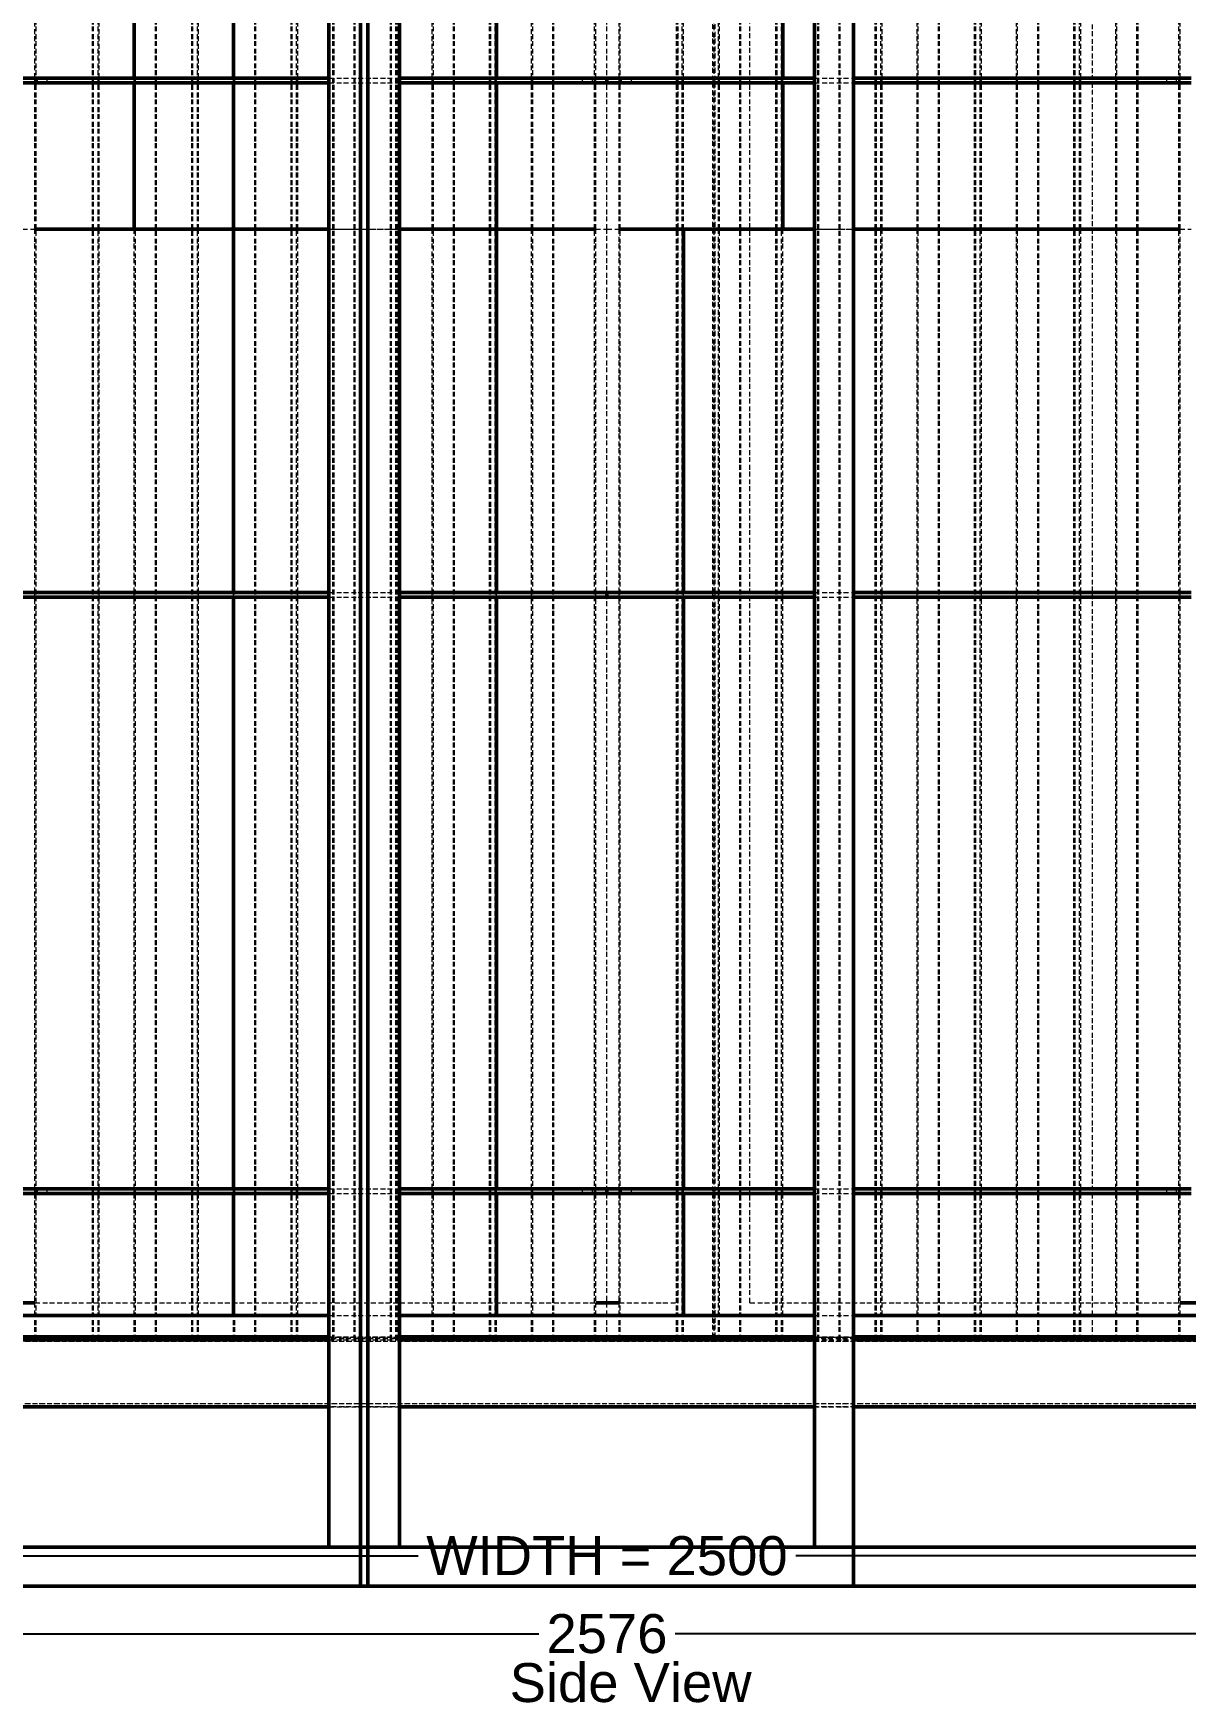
# Model space of a CAD drawing. Header units: millimetres. Extents: x 909 to 14018, y 345 to 10005.
# Drawn here: x 1851 to 3034, y 6588 to 8302 of the extents above; entities that cross this region are included whole.
import ezdxf

# ---------------------------------------------------------------- set-up
doc = ezdxf.new("R2010")
doc.units = ezdxf.units.MM
doc.linetypes.add('Hidden', pattern=[15, 5, -3, 5, -2])
for name, color, linetype, lineweight in [('Default', 7, 'Continuous', 50), ('Edges', 7, 'Hidden', 15), ('HiddenEdges', 2, 'Hidden', 15), ('HiddenSilhouettes', 2, 'Hidden', 15), ('HiddenWires', 7, 'Hidden', 15), ('Silhouettes', 7, 'Continuous', 50), ('Wires', 7, 'Hidden', 15)]:
    doc.layers.add(name, color=color, linetype=linetype, lineweight=lineweight)
doc.layers.add('Dimension', color=7, linetype='Continuous', lineweight=50, true_color=0x6495ed)
doc.styles.add('Default', font='arial.ttf')
doc.dimstyles.get("Standard").update_dxf_attribs({"dimtxt": 0.18, "dimasz": 0.18, "dimexe": 0.18, "dimexo": 0.0625, "dimgap": 0.09, "dimtad": 0, "dimtih": 1, "dimtoh": 1, "dimdec": 4, "dimzin": 0, "dimdsep": 46, "dimtxsty": 'Standard', "dimcen": 0.09, "dimadec": 0, "dimazin": 0, "dimtfac": 1, "dimtdec": 4, "dimtofl": 0, "dimtmove": 0, "dimatfit": 3, "dimfxl": 1, "dimtolj": 1, "dimtzin": 0, "dimarcsym": 0})

# ---------------------------------------------------------------- blocks, each defined once
blk = doc.blocks.new('Left')
at = {"layer": 'Edges'}
for points in [[(-587.5, -83.1, 0), (-587.5, 523.9, 0)], [(-521.5, -83.1, 0), (-521.5, 523.9, 0)], [(-419.5, -83.1, 0), (-419.5, 523.9, 0)], [(-317.5, -83.1, 0), (-317.5, 523.9, 0)], [(-179.5, -83.1, 0), (-179.5, 523.9, 0)], [(-77.5, -83.1, 0), (-77.5, 523.9, 0)], [(-11.5, -83.1, 0), (-11.5, 523.9, 0)], [(12.5, -83.1, 0), (12.5, 523.9, 0)], [(78.5, -83.1, 0), (78.5, 523.9, 0)], [(114.5, -83.1, 0), (114.5, 523.9, 0)], [(282.5, -83.1, 0), (282.5, 523.9, 0)], [(318.5, -83.1, 0), (318.5, 523.9, 0)], [(384.5, -83.1, 0), (384.5, 523.9, 0)], [(420.5, -83.1, 0), (420.5, 523.9, 0)], [(486.5, -83.1, 0), (486.5, 523.9, 0)], [(522.5, -83.1, 0), (522.5, 523.9, 0)], [(588.5, -83.1, 0), (588.5, 523.9, 0)], [(-587.5, -238.1, 0), (-587.5, -88.1, 0)], [(-521.5, -238.1, 0), (-521.5, -88.1, 0)], [(-419.5, -238.1, 0), (-419.5, -88.1, 0)], [(-317.5, -238.1, 0), (-317.5, -88.1, 0)], [(-179.5, -238.1, 0), (-179.5, -88.1, 0)], [(-77.5, -238.1, 0), (-77.5, -88.1, 0)], [(-11.5, -238.1, 0), (-11.5, -88.1, 0)], [(12.5, -238.1, 0), (12.5, -88.1, 0)], [(78.5, -238.1, 0), (78.5, -88.1, 0)], [(114.5, -238.1, 0), (114.5, -88.1, 0)], [(282.5, -238.1, 0), (282.5, -88.1, 0)], [(318.5, -238.1, 0), (318.5, -88.1, 0)], [(384.5, -238.1, 0), (384.5, -88.1, 0)], [(420.5, -238.1, 0), (420.5, -88.1, 0)], [(486.5, -238.1, 0), (486.5, -88.1, 0)], [(522.5, -238.1, 0), (522.5, -88.1, 0)], [(588.5, -238.1, 0), (588.5, -88.1, 0)], [(-587.5, -611.1, 0), (-587.5, -238.1, 0)], [(-521.5, -611.1, 0), (-521.5, -238.1, 0)], [(-485.5, -611.1, 0), (-485.5, -238.1, 0)], [(-419.5, -611.1, 0), (-419.5, -238.1, 0)], [(-317.5, -611.1, 0), (-317.5, -238.1, 0)], [(-179.5, -611.1, 0), (-179.5, -238.1, 0)], [(-77.5, -611.1, 0), (-77.5, -238.1, 0)], [(-11.5, -611.1, 0), (-11.5, -238.1, 0)], [(12.5, -611.1, 0), (12.5, -238.1, 0)], [(114.5, -611.1, 0), (114.5, -238.1, 0)], [(180.5, -611.1, 0), (180.5, -238.1, 0)], [(282.5, -611.1, 0), (282.5, -238.1, 0)], [(318.5, -611.1, 0), (318.5, -238.1, 0)], [(384.5, -611.1, 0), (384.5, -238.1, 0)], [(420.5, -611.1, 0), (420.5, -238.1, 0)], [(486.5, -611.1, 0), (486.5, -238.1, 0)], [(522.5, -611.1, 0), (522.5, -238.1, 0)], [(588.5, -611.1, 0), (588.5, -238.1, 0)], [(-587.5, -1223.1, 0), (-587.5, -616.1, 0)], [(-521.5, -1223.1, 0), (-521.5, -616.1, 0)], [(-485.5, -1223.1, 0), (-485.5, -616.1, 0)], [(-419.5, -1223.1, 0), (-419.5, -616.1, 0)], [(-317.5, -1223.1, 0), (-317.5, -616.1, 0)], [(-179.5, -1223.1, 0), (-179.5, -616.1, 0)], [(-77.5, -1223.1, 0), (-77.5, -616.1, 0)], [(-11.5, -1223.1, 0), (-11.5, -616.1, 0)], [(12.5, -1223.1, 0), (12.5, -616.1, 0)], [(114.5, -1223.1, 0), (114.5, -616.1, 0)], [(180.5, -1223.1, 0), (180.5, -616.1, 0)], [(282.5, -1223.1, 0), (282.5, -616.1, 0)], [(318.5, -1223.1, 0), (318.5, -616.1, 0)], [(384.5, -1223.1, 0), (384.5, -616.1, 0)], [(420.5, -1223.1, 0), (420.5, -616.1, 0)], [(486.5, -1223.1, 0), (486.5, -616.1, 0)], [(522.5, -1223.1, 0), (522.5, -616.1, 0)], [(588.5, -1223.1, 0), (588.5, -616.1, 0)], [(-587.5, -1353.1, 0), (-587.5, -1228.1, 0)], [(-521.5, -1353.1, 0), (-521.5, -1228.1, 0)], [(-485.5, -1353.1, 0), (-485.5, -1228.1, 0)], [(-419.5, -1353.1, 0), (-419.5, -1228.1, 0)], [(-317.5, -1353.1, 0), (-317.5, -1228.1, 0)], [(-179.5, -1353.1, 0), (-179.5, -1228.1, 0)], [(-77.5, -1353.1, 0), (-77.5, -1228.1, 0)], [(-11.5, -1353.1, 0), (-11.5, -1228.1, 0)], [(12.5, -1353.1, 0), (12.5, -1228.1, 0)], [(114.5, -1353.1, 0), (114.5, -1228.1, 0)], [(180.5, -1353.1, 0), (180.5, -1228.1, 0)], [(282.5, -1353.1, 0), (282.5, -1228.1, 0)], [(318.5, -1353.1, 0), (318.5, -1228.1, 0)], [(384.5, -1353.1, 0), (384.5, -1228.1, 0)], [(420.5, -1353.1, 0), (420.5, -1228.1, 0)], [(486.5, -1353.1, 0), (486.5, -1228.1, 0)], [(522.5, -1353.1, 0), (522.5, -1228.1, 0)], [(588.5, -1353.1, 0), (588.5, -1228.1, 0)]]:
    blk.add_polyline3d(points, dxfattribs=at)
at = {"layer": 'HiddenEdges'}
for points in [[(108.8, -1375.7, 0), (108.8, 1011.9, 0)], [(111.2, -1375.7, 0), (111.2, 1011.9, 0)], [(-527.3, -238.1, 0), (-527.3, 901.9, 0)], [(-522.7, -238.1, 0), (-522.7, 901.9, 0)], [(-463.7, -238.1, 0), (-463.7, 901.9, 0)], [(-462.5, -238.1, 0), (-462.5, 901.9, 0)], [(-426.5, -238.1, 0), (-426.5, 901.9, 0)], [(-425.3, -238.1, 0), (-425.3, 901.9, 0)], [(-420.7, -238.1, 0), (-420.7, 901.9, 0)], [(-361.7, -238.1, 0), (-361.7, 901.9, 0)], [(-324.5, -238.1, 0), (-324.5, 901.9, 0)], [(-259.7, -238.1, 0), (-259.7, 901.9, 0)], [(-222.5, -238.1, 0), (-222.5, 901.9, 0)], [(-157.7, -238.1, 0), (-157.7, 901.9, 0)], [(-156.5, -238.1, 0), (-156.5, 901.9, 0)], [(-119.3, -238.1, 0), (-119.3, 901.9, 0)], [(-55.7, -238.1, 0), (-55.7, 901.9, 0)], [(-54.5, -238.1, 0), (-54.5, 901.9, 0)], [(71.5, -238.1, 0), (71.5, 901.9, 0)], [(72.7, -238.1, 0), (72.7, 901.9, 0)], [(136.3, -238.1, 0), (136.3, 901.9, 0)], [(137.5, -238.1, 0), (137.5, 901.9, 0)], [(173.5, -238.1, 0), (173.5, 901.9, 0)], [(174.7, -238.1, 0), (174.7, 901.9, 0)], [(217.7, -238.1, 0), (217.7, 901.9, 0)], [(275.5, -238.1, 0), (275.5, 901.9, 0)], [(276.7, -238.1, 0), (276.7, 901.9, 0)], [(319.7, -238.1, 0), (319.7, 901.9, 0)], [(340.3, -238.1, 0), (340.3, 901.9, 0)], [(341.5, -238.1, 0), (341.5, 901.9, 0)], [(377.5, -238.1, 0), (377.5, 901.9, 0)], [(378.7, -238.1, 0), (378.7, 901.9, 0)], [(383.3, -238.1, 0), (383.3, 901.9, 0)], [(443.5, -238.1, 0), (443.5, 901.9, 0)], [(479.5, -238.1, 0), (479.5, 901.9, 0)], [(480.7, -238.1, 0), (480.7, 901.9, 0)], [(523.7, -238.1, 0), (523.7, 901.9, 0)], [(544.3, -238.1, 0), (544.3, 901.9, 0)], [(-281.5, -238.1, 0), (-281.5, 868.9, 0)], [(216.5, -238.1, 0), (216.5, 868.9, 0)], [(-587.5, -88.1, 0), (-587.5, -83.1, 0)], [(-521.5, -88.1, 0), (-521.5, -83.1, 0)], [(-419.5, -88.1, 0), (-419.5, -83.1, 0)], [(-317.5, -88.1, 0), (-317.5, -83.1, 0)], [(-179.5, -88.1, 0), (-179.5, -83.1, 0)], [(-77.5, -88.1, 0), (-77.5, -83.1, 0)], [(-11.5, -88.1, 0), (-11.5, -83.1, 0)], [(12.5, -88.1, 0), (12.5, -83.1, 0)], [(78.5, -88.1, 0), (78.5, -83.1, 0)], [(114.5, -88.1, 0), (114.5, -83.1, 0)], [(282.5, -88.1, 0), (282.5, -83.1, 0)], [(318.5, -88.1, 0), (318.5, -83.1, 0)], [(384.5, -88.1, 0), (384.5, -83.1, 0)], [(420.5, -88.1, 0), (420.5, -83.1, 0)], [(486.5, -88.1, 0), (486.5, -83.1, 0)], [(522.5, -88.1, 0), (522.5, -83.1, 0)], [(588.5, -88.1, 0), (588.5, -83.1, 0)], [(-527.3, -1378.1, 0), (-527.3, -238.1, 0)], [(-463.7, -1378.1, 0), (-463.7, -238.1, 0)], [(-462.5, -1378.1, 0), (-462.5, -238.1, 0)], [(-426.5, -1378.1, 0), (-426.5, -238.1, 0)], [(-425.3, -1378.1, 0), (-425.3, -238.1, 0)], [(-420.7, -1378.1, 0), (-420.7, -238.1, 0)], [(-361.7, -1378.1, 0), (-361.7, -238.1, 0)], [(-360.5, -1378.1, 0), (-360.5, -238.1, 0)], [(-324.5, -1378.1, 0), (-324.5, -238.1, 0)], [(-323.3, -1378.1, 0), (-323.3, -238.1, 0)], [(-281.5, -1378.1, 0), (-281.5, -238.1, 0)], [(-259.7, -1378.1, 0), (-259.7, -238.1, 0)], [(-222.5, -1378.1, 0), (-222.5, -238.1, 0)], [(-215.5, -1378.1, 0), (-215.5, -238.1, 0)], [(-157.7, -1378.1, 0), (-157.7, -238.1, 0)], [(-156.5, -1378.1, 0), (-156.5, -238.1, 0)], [(-120.5, -1378.1, 0), (-120.5, -238.1, 0)], [(-119.3, -1378.1, 0), (-119.3, -238.1, 0)], [(-55.7, -1378.1, 0), (-55.7, -238.1, 0)], [(-54.5, -1378.1, 0), (-54.5, -238.1, 0)], [(-12.7, -1378.1, 0), (-12.7, -238.1, 0)], [(13.7, -1378.1, 0), (13.7, -238.1, 0)], [(72.7, -1378.1, 0), (72.7, -238.1, 0)], [(136.3, -1378.1, 0), (136.3, -238.1, 0)], [(137.5, -1378.1, 0), (137.5, -238.1, 0)], [(173.5, -1378.1, 0), (173.5, -238.1, 0)], [(174.7, -1378.1, 0), (174.7, -238.1, 0)], [(238.3, -1378.1, 0), (238.3, -238.1, 0)], [(239.5, -1378.1, 0), (239.5, -238.1, 0)], [(275.5, -1378.1, 0), (275.5, -238.1, 0)], [(276.7, -1378.1, 0), (276.7, -238.1, 0)], [(340.3, -1378.1, 0), (340.3, -238.1, 0)], [(377.5, -1378.1, 0), (377.5, -238.1, 0)], [(442.3, -1378.1, 0), (442.3, -238.1, 0)], [(443.5, -1378.1, 0), (443.5, -238.1, 0)], [(479.5, -1378.1, 0), (479.5, -238.1, 0)], [(480.7, -1378.1, 0), (480.7, -238.1, 0)], [(544.3, -1378.1, 0), (544.3, -238.1, 0)], [(545.5, -1378.1, 0), (545.5, -238.1, 0)], [(587.3, -1378.1, 0), (587.3, -238.1, 0)], [(-587.5, -616.1, 0), (-587.5, -611.1, 0)], [(-521.5, -616.1, 0), (-521.5, -611.1, 0)], [(-485.5, -616.1, 0), (-485.5, -611.1, 0)], [(-419.5, -616.1, 0), (-419.5, -611.1, 0)], [(-317.5, -616.1, 0), (-317.5, -611.1, 0)], [(-179.5, -616.1, 0), (-179.5, -611.1, 0)], [(-77.5, -616.1, 0), (-77.5, -611.1, 0)], [(-11.5, -616.1, 0), (-11.5, -611.1, 0)], [(12.5, -616.1, 0), (12.5, -611.1, 0)], [(114.5, -616.1, 0), (114.5, -611.1, 0)], [(180.5, -616.1, 0), (180.5, -611.1, 0)], [(282.5, -616.1, 0), (282.5, -611.1, 0)], [(318.5, -616.1, 0), (318.5, -611.1, 0)], [(384.5, -616.1, 0), (384.5, -611.1, 0)], [(420.5, -616.1, 0), (420.5, -611.1, 0)], [(486.5, -616.1, 0), (486.5, -611.1, 0)], [(522.5, -616.1, 0), (522.5, -611.1, 0)], [(588.5, -616.1, 0), (588.5, -611.1, 0)], [(-587.5, -1228.1, 0), (-587.5, -1223.1, 0)], [(-521.5, -1228.1, 0), (-521.5, -1223.1, 0)], [(-485.5, -1228.1, 0), (-485.5, -1223.1, 0)], [(-419.5, -1228.1, 0), (-419.5, -1223.1, 0)], [(-317.5, -1228.1, 0), (-317.5, -1223.1, 0)], [(-179.5, -1228.1, 0), (-179.5, -1223.1, 0)], [(-77.5, -1228.1, 0), (-77.5, -1223.1, 0)], [(-11.5, -1228.1, 0), (-11.5, -1223.1, 0)], [(12.5, -1228.1, 0), (12.5, -1223.1, 0)], [(114.5, -1228.1, 0), (114.5, -1223.1, 0)], [(180.5, -1228.1, 0), (180.5, -1223.1, 0)], [(282.5, -1228.1, 0), (282.5, -1223.1, 0)], [(318.5, -1228.1, 0), (318.5, -1223.1, 0)], [(384.5, -1228.1, 0), (384.5, -1223.1, 0)], [(420.5, -1228.1, 0), (420.5, -1223.1, 0)], [(486.5, -1228.1, 0), (486.5, -1223.1, 0)], [(522.5, -1228.1, 0), (522.5, -1223.1, 0)], [(588.5, -1228.1, 0), (588.5, -1223.1, 0)], [(-587.5, -1378.1, 0), (-587.5, -1353.1, 0)], [(-521.5, -1378.1, 0), (-521.5, -1353.1, 0)], [(-485.5, -1378.1, 0), (-485.5, -1353.1, 0)], [(-419.5, -1378.1, 0), (-419.5, -1353.1, 0)], [(-317.5, -1378.1, 0), (-317.5, -1353.1, 0)], [(-179.5, -1378.1, 0), (-179.5, -1353.1, 0)], [(-77.5, -1378.1, 0), (-77.5, -1353.1, 0)], [(-11.5, -1378.1, 0), (-11.5, -1353.1, 0)], [(12.5, -1378.1, 0), (12.5, -1353.1, 0)], [(114.5, -1378.1, 0), (114.5, -1353.1, 0)], [(180.5, -1378.1, 0), (180.5, -1353.1, 0)], [(282.5, -1378.1, 0), (282.5, -1353.1, 0)], [(318.5, -1378.1, 0), (318.5, -1353.1, 0)], [(384.5, -1378.1, 0), (384.5, -1353.1, 0)], [(420.5, -1378.1, 0), (420.5, -1353.1, 0)], [(486.5, -1378.1, 0), (486.5, -1353.1, 0)], [(522.5, -1378.1, 0), (522.5, -1353.1, 0)], [(588.5, -1378.1, 0), (588.5, -1353.1, 0)], [(1290, -1376.9, 0), (-1290, -1376.9, 0)], [(1290, -1379.9, 0), (-1290, -1379.9, 0)], [(1253, -1379.9, 0), (-1253, -1379.9, 0)], [(108.8, -1375.7, 0), (-1028.8, -1375.7, 0)], [(1248.8, -1375.7, 0), (111.2, -1375.7, 0)], [(1290, -1443.9, 0), (-1290, -1443.9, 0)], [(1290, -1446.9, 0), (-1290, -1446.9, 0)], [(1253, -1443.9, 0), (-1253, -1443.9, 0)]]:
    blk.add_polyline3d(points, dxfattribs=at)
at = {"layer": 'HiddenSilhouettes'}
blk.add_lwpolyline([(110, -1376.9), (110, 901.9)], dxfattribs=at)
for points in [[(-586.3, -238.1, 0), (-586.3, 901.9, 0)], [(-528.5, -238.1, 0), (-528.5, 901.9, 0)], [(-484.3, -238.1, 0), (-484.3, 901.9, 0)], [(-382.3, -238.1, 0), (-382.3, 901.9, 0)], [(-360.5, -238.1, 0), (-360.5, 901.9, 0)], [(-323.3, -238.1, 0), (-323.3, 901.9, 0)], [(-318.7, -238.1, 0), (-318.7, 901.9, 0)], [(-280.3, -238.1, 0), (-280.3, 901.9, 0)], [(-258.5, -238.1, 0), (-258.5, 901.9, 0)], [(-221.3, -238.1, 0), (-221.3, 901.9, 0)], [(-216.7, -238.1, 0), (-216.7, 901.9, 0)], [(-178.3, -238.1, 0), (-178.3, 901.9, 0)], [(-120.5, -238.1, 0), (-120.5, 901.9, 0)], [(-114.7, -238.1, 0), (-114.7, 901.9, 0)], [(-76.3, -238.1, 0), (-76.3, 901.9, 0)], [(-12.7, -238.1, 0), (-12.7, 901.9, 0)], [(13.7, -238.1, 0), (13.7, 901.9, 0)], [(73.2, -1340.1, 0), (73.2, 901.9, 0)], [(77.3, -238.1, 0), (77.3, 901.9, 0)], [(115.7, -238.1, 0), (115.7, 901.9, 0)], [(146.8, -1340.1, 0), (146.8, 901.9, 0)], [(179.3, -238.1, 0), (179.3, 901.9, 0)], [(238.3, -238.1, 0), (238.3, 901.9, 0)], [(239.5, -238.1, 0), (239.5, 901.9, 0)], [(281.3, -238.1, 0), (281.3, 901.9, 0)], [(421.7, -238.1, 0), (421.7, 901.9, 0)], [(442.3, -238.1, 0), (442.3, 901.9, 0)], [(485.3, -238.1, 0), (485.3, 901.9, 0)], [(545.5, -238.1, 0), (545.5, 901.9, 0)], [(587.3, -238.1, 0), (587.3, 901.9, 0)], [(-215.5, -238.1, 0), (-215.5, 868.9, 0)], [(-585, -88.1, 0), (-585, -83.1, 0)], [(-575, -88.1, 0), (-575, -83.1, 0)], [(-485.5, -88.1, 0), (-485.5, -83.1, 0)], [(-383.5, -88.1, 0), (-383.5, -83.1, 0)], [(-285.5, -83.1, 0), (-213, -83.1, 0)], [(-113.5, -88.1, 0), (-113.5, -83.1, 0)], [(-25, -88.1, 0), (-25, -83.1, 0)], [(-15, -88.1, 0), (-15, -83.1, 0)], [(15, -88.1, 0), (15, -83.1, 0)], [(25, -88.1, 0), (25, -83.1, 0)], [(180.5, -88.1, 0), (180.5, -83.1, 0)], [(213, -83.1, 0), (253, -83.1, 0)], [(575, -88.1, 0), (575, -83.1, 0)], [(585, -88.1, 0), (585, -83.1, 0)], [(-285.5, -88.1, 0), (-213, -88.1, 0)], [(213, -88.1, 0), (253, -88.1, 0)], [(-586.3, -1378.1, 0), (-586.3, -238.1, 0)], [(-528.5, -1378.1, 0), (-528.5, -238.1, 0)], [(-528.5, -238.1, 0), (-483.7, -238.1, 0)], [(-527.3, -238.1, 0), (-521.5, -238.1, 0)], [(-522.7, -1378.1, 0), (-522.7, -238.1, 0)], [(-485.5, -238.1, 0), (-483.7, -238.1, 0)], [(-484.3, -1378.1, 0), (-484.3, -238.1, 0)], [(-426.5, -238.1, 0), (-360.5, -238.1, 0)], [(-425.3, -238.1, 0), (-419.5, -238.1, 0)], [(-383.5, -238.1, 0), (-361.7, -238.1, 0)], [(-382.3, -1378.1, 0), (-382.3, -238.1, 0)], [(-322.5, -238.1, 0), (-317.5, -238.1, 0)], [(-322.5, -238.1, 0), (-258.5, -238.1, 0)], [(-318.7, -1378.1, 0), (-318.7, -238.1, 0)], [(-285.5, -238.1, 0), (-259.7, -238.1, 0)], [(-281.5, -238.1, 0), (-215.5, -238.1, 0)], [(-280.3, -1378.1, 0), (-280.3, -238.1, 0)], [(-258.5, -1378.1, 0), (-258.5, -238.1, 0)], [(-222.5, -238.1, 0), (-161.2, -238.1, 0)], [(-221.3, -1378.1, 0), (-221.3, -238.1, 0)], [(-221.3, -238.1, 0), (-213, -238.1, 0)], [(-216.7, -1378.1, 0), (-216.7, -238.1, 0)], [(-179.5, -238.1, 0), (-161.2, -238.1, 0)], [(-178.3, -1378.1, 0), (-178.3, -238.1, 0)], [(-120.5, -238.1, 0), (-54.5, -238.1, 0)], [(-119.3, -238.1, 0), (-113.5, -238.1, 0)], [(-114.7, -1378.1, 0), (-114.7, -238.1, 0)], [(-77.5, -238.1, 0), (-55.7, -238.1, 0)], [(-76.3, -1378.1, 0), (-76.3, -238.1, 0)], [(71.5, -1378.1, 0), (71.5, -238.1, 0)], [(71.5, -238.1, 0), (137.5, -238.1, 0)], [(72.7, -238.1, 0), (78.5, -238.1, 0)], [(77.3, -1378.1, 0), (77.3, -238.1, 0)], [(114.5, -238.1, 0), (136.3, -238.1, 0)], [(115.7, -1378.1, 0), (115.7, -238.1, 0)], [(173.5, -238.1, 0), (239.5, -238.1, 0)], [(174.7, -238.1, 0), (180.5, -238.1, 0)], [(179.3, -1378.1, 0), (179.3, -238.1, 0)], [(213, -238.1, 0), (238.3, -238.1, 0)], [(216.5, -1378.1, 0), (216.5, -238.1, 0)], [(216.5, -238.1, 0), (253, -238.1, 0)], [(217.7, -1378.1, 0), (217.7, -238.1, 0)], [(275.5, -238.1, 0), (322.5, -238.1, 0)], [(276.7, -238.1, 0), (282.5, -238.1, 0)], [(281.3, -1378.1, 0), (281.3, -238.1, 0)], [(318.5, -238.1, 0), (322.5, -238.1, 0)], [(319.7, -1378.1, 0), (319.7, -238.1, 0)], [(341.5, -1378.1, 0), (341.5, -238.1, 0)], [(377.5, -238.1, 0), (443.5, -238.1, 0)], [(378.7, -1378.1, 0), (378.7, -238.1, 0)], [(378.7, -238.1, 0), (384.5, -238.1, 0)], [(383.3, -1378.1, 0), (383.3, -238.1, 0)], [(420.5, -238.1, 0), (442.3, -238.1, 0)], [(421.7, -1378.1, 0), (421.7, -238.1, 0)], [(483.8, -238.1, 0), (486.5, -238.1, 0)], [(483.8, -238.1, 0), (545.5, -238.1, 0)], [(485.3, -1378.1, 0), (485.3, -238.1, 0)], [(522.5, -238.1, 0), (544.3, -238.1, 0)], [(523.7, -1378.1, 0), (523.7, -238.1, 0)], [(-383.5, -616.1, 0), (-383.5, -611.1, 0)], [(-285.5, -611.1, 0), (-213, -611.1, 0)], [(-285.5, -616.1, 0), (-213, -616.1, 0)], [(-113.5, -616.1, 0), (-113.5, -611.1, 0)], [(78.5, -616.1, 0), (78.5, -611.1, 0)], [(213, -611.1, 0), (253, -611.1, 0)], [(213, -616.1, 0), (253, -616.1, 0)], [(-585, -1228.1, 0), (-585, -1223.1, 0)], [(-575, -1228.1, 0), (-575, -1223.1, 0)], [(-383.5, -1228.1, 0), (-383.5, -1223.1, 0)], [(-285.5, -1223.1, 0), (-213, -1223.1, 0)], [(-285.5, -1228.1, 0), (-213, -1228.1, 0)], [(-113.5, -1228.1, 0), (-113.5, -1223.1, 0)], [(-25, -1228.1, 0), (-25, -1223.1, 0)], [(-15, -1228.1, 0), (-15, -1223.1, 0)], [(15, -1228.1, 0), (15, -1223.1, 0)], [(25, -1228.1, 0), (25, -1223.1, 0)], [(78.5, -1228.1, 0), (78.5, -1223.1, 0)], [(213, -1223.1, 0), (253, -1223.1, 0)], [(213, -1228.1, 0), (253, -1228.1, 0)], [(575, -1228.1, 0), (575, -1223.1, 0)], [(585, -1228.1, 0), (585, -1223.1, 0)], [(-587.5, -1340.1, 0), (-11.5, -1340.1, 0)], [(-383.5, -1378.1, 0), (-383.5, -1353.1, 0)], [(-285.5, -1353.1, 0), (-213, -1353.1, 0)], [(-113.5, -1378.1, 0), (-113.5, -1353.1, 0)], [(12.5, -1340.1, 0), (73.2, -1340.1, 0)], [(78.5, -1378.1, 0), (78.5, -1353.1, 0)], [(146.8, -1340.1, 0), (588.5, -1340.1, 0)], [(213, -1353.1, 0), (253, -1353.1, 0)], [(-1048.1, -1376.9, 0), (1048.1, -1376.9, 0)], [(-285.5, -1375.1, 0), (-213, -1375.1, 0)], [(-285.5, -1378.1, 0), (-213, -1378.1, 0)], [(213, -1375.1, 0), (253, -1375.1, 0)], [(213, -1378.1, 0), (253, -1378.1, 0)], [(-285.5, -1446.9, 0), (-213, -1446.9, 0)], [(213, -1446.9, 0), (253, -1446.9, 0)]]:
    blk.add_polyline3d(points, dxfattribs=at)
at = {"layer": 'HiddenWires'}
for points in [[(-587.5, -238.1, 0), (-11.5, -238.1, 0)], [(12.5, -238.1, 0), (588.5, -238.1, 0)], [(0, -1378.1, 0), (0, -1353.1, 0)], [(498.5, -1378.1, 0), (498.5, -1353.1, 0)]]:
    blk.add_polyline3d(points, dxfattribs=at)
at = {"layer": 'Silhouettes'}
for points in [[(-253, -1631.1, 0), (-253, 868.9, 0)], [(-245.5, -1631.1, 0), (-245.5, 868.9, 0)], [(253, -1631.1, 0), (253, 868.9, 0)], [(-285.5, -1591.1, 0), (-285.5, 828.9, 0)], [(-213, -1591.1, 0), (-213, 828.9, 0)], [(213, -1591.1, 0), (213, 828.9, 0)], [(-485.5, -83.1, 0), (-485.5, 523.9, 0)], [(-383.5, -83.1, 0), (-383.5, 523.9, 0)], [(-113.5, -83.1, 0), (-113.5, 523.9, 0)], [(180.5, -83.1, 0), (180.5, 523.9, 0)], [(-600, -83.1, 0), (-285.5, -83.1, 0)], [(-213, -83.1, 0), (0, -83.1, 0)], [(0, -83.1, 0), (213, -83.1, 0)], [(0, -88.1, 0), (0, -83.1, 0)], [(253, -83.1, 0), (600, -83.1, 0)], [(-600, -88.1, 0), (-285.5, -88.1, 0)], [(-485.5, -238.1, 0), (-485.5, -88.1, 0)], [(-383.5, -238.1, 0), (-383.5, -88.1, 0)], [(-213, -88.1, 0), (0, -88.1, 0)], [(-113.5, -238.1, 0), (-113.5, -88.1, 0)], [(0, -88.1, 0), (213, -88.1, 0)], [(180.5, -238.1, 0), (180.5, -88.1, 0)], [(253, -88.1, 0), (600, -88.1, 0)], [(-587.5, -238.1, 0), (-521.5, -238.1, 0)], [(-521.5, -238.1, 0), (-485.5, -238.1, 0)], [(-485.5, -238.1, 0), (-419.5, -238.1, 0)], [(-419.5, -238.1, 0), (-383.5, -238.1, 0)], [(-383.5, -611.1, 0), (-383.5, -238.1, 0)], [(-383.5, -238.1, 0), (-317.5, -238.1, 0)], [(-317.5, -238.1, 0), (-285.5, -238.1, 0)], [(-213, -238.1, 0), (-179.5, -238.1, 0)], [(-179.5, -238.1, 0), (-113.5, -238.1, 0)], [(-113.5, -611.1, 0), (-113.5, -238.1, 0)], [(-113.5, -238.1, 0), (-77.5, -238.1, 0)], [(-77.5, -238.1, 0), (-11.5, -238.1, 0)], [(12.5, -238.1, 0), (78.5, -238.1, 0)], [(78.5, -611.1, 0), (78.5, -238.1, 0)], [(78.5, -238.1, 0), (114.5, -238.1, 0)], [(114.5, -238.1, 0), (180.5, -238.1, 0)], [(180.5, -238.1, 0), (213, -238.1, 0)], [(253, -238.1, 0), (282.5, -238.1, 0)], [(282.5, -238.1, 0), (318.5, -238.1, 0)], [(318.5, -238.1, 0), (384.5, -238.1, 0)], [(384.5, -238.1, 0), (420.5, -238.1, 0)], [(420.5, -238.1, 0), (486.5, -238.1, 0)], [(486.5, -238.1, 0), (522.5, -238.1, 0)], [(522.5, -238.1, 0), (588.5, -238.1, 0)], [(-600, -611.1, 0), (-285.5, -611.1, 0)], [(-600, -616.1, 0), (-285.5, -616.1, 0)], [(-383.5, -1223.1, 0), (-383.5, -616.1, 0)], [(-213, -611.1, 0), (0, -611.1, 0)], [(-213, -616.1, 0), (0, -616.1, 0)], [(-113.5, -1223.1, 0), (-113.5, -616.1, 0)], [(0, -611.1, 0), (213, -611.1, 0)], [(0, -616.1, 0), (0, -611.1, 0)], [(0, -616.1, 0), (213, -616.1, 0)], [(78.5, -1223.1, 0), (78.5, -616.1, 0)], [(253, -611.1, 0), (600, -611.1, 0)], [(253, -616.1, 0), (600, -616.1, 0)], [(-600, -1223.1, 0), (-285.5, -1223.1, 0)], [(-600, -1228.1, 0), (-285.5, -1228.1, 0)], [(-383.5, -1353.1, 0), (-383.5, -1228.1, 0)], [(-213, -1223.1, 0), (0, -1223.1, 0)], [(-213, -1228.1, 0), (0, -1228.1, 0)], [(-113.5, -1353.1, 0), (-113.5, -1228.1, 0)], [(0, -1223.1, 0), (213, -1223.1, 0)], [(0, -1228.1, 0), (0, -1223.1, 0)], [(0, -1228.1, 0), (213, -1228.1, 0)], [(78.5, -1353.1, 0), (78.5, -1228.1, 0)], [(253, -1223.1, 0), (600, -1223.1, 0)], [(253, -1228.1, 0), (600, -1228.1, 0)], [(-711.5, -1353.1, 0), (-285.5, -1353.1, 0)], [(-611.5, -1340.1, 0), (-587.5, -1340.1, 0)], [(-213, -1353.1, 0), (213, -1353.1, 0)], [(-11.5, -1340.1, 0), (12.5, -1340.1, 0)], [(253, -1353.1, 0), (711.5, -1353.1, 0)], [(588.5, -1340.1, 0), (612.5, -1340.1, 0)], [(-711.5, -1375.1, 0), (-285.5, -1375.1, 0)], [(-711.5, -1378.1, 0), (-285.5, -1378.1, 0)], [(-213, -1375.1, 0), (213, -1375.1, 0)], [(-213, -1378.1, 0), (213, -1378.1, 0)], [(253, -1375.1, 0), (711.5, -1375.1, 0)], [(253, -1378.1, 0), (711.5, -1378.1, 0)], [(-711.5, -1446.9, 0), (-285.5, -1446.9, 0)], [(-213, -1446.9, 0), (213, -1446.9, 0)], [(253, -1446.9, 0), (711.5, -1446.9, 0)], [(-1210, -1591.1, 0), (-322.5, -1591.1, 0)], [(-322.5, -1591.1, 0), (161.2, -1591.1, 0)], [(161.2, -1591.1, 0), (711.5, -1591.1, 0)], [(-1250, -1631.1, 0), (-322.5, -1631.1, 0)], [(-322.5, -1631.1, 0), (161.2, -1631.1, 0)], [(161.2, -1631.1, 0), (751.5, -1631.1, 0)]]:
    blk.add_polyline3d(points, dxfattribs=at)
for points in [[(-585, -83.1, 0)], [(-575, -83.1, 0)], [(-25, -83.1, 0)], [(-15, -83.1, 0)], [(15, -83.1, 0)], [(25, -83.1, 0)], [(575, -83.1, 0)], [(585, -83.1, 0)], [(-585, -1223.1, 0)], [(-575, -1223.1, 0)], [(-25, -1223.1, 0)], [(-15, -1223.1, 0)], [(15, -1223.1, 0)], [(25, -1223.1, 0)], [(575, -1223.1, 0)], [(585, -1223.1, 0)]]:
    blk.add_polyline3d(points, close=True, dxfattribs=at)
at = {"layer": 'Wires'}
for points in [[(0, -238.1, 0), (0, 596.9, 0)], [(498.5, -1353.1, 0), (498.5, 596.9, 0)], [(-600, -238.1, 0), (-587.5, -238.1, 0)], [(-11.5, -238.1, 0), (0, -238.1, 0)], [(0, -1353.1, 0), (0, -238.1, 0)], [(0, -238.1, 0), (12.5, -238.1, 0)], [(588.5, -238.1, 0), (600, -238.1, 0)]]:
    blk.add_polyline3d(points, dxfattribs=at)
blk = doc.blocks.new('*D13')
at = {"layer": 'Defpoints', "color": 0}
for p in [(1189.8, 6889), (3689.8, 6889), (3689.8, 6739)]:
    blk.add_point(p, dxfattribs=at)
at = {"layer": 'Dimension', "color": 0, "lineweight": -2}
for p, q in [((1189.8, 6879), (1189.8, 6719)), ((3689.8, 6879), (3689.8, 6719)), ((1237.8, 6739), (2246, 6739)), ((3641.8, 6739), (2633.7, 6739))]:
    blk.add_line(p, q, dxfattribs=at)
at = {"layer": 'Dimension', "color": 0}
for points in [[(1237.8, 6747), (1237.8, 6731), (1189.8, 6739)], [(3641.8, 6731), (3641.8, 6747), (3689.8, 6739)]]:
    blk.add_solid(points, dxfattribs=at)
at = {"layer": 'Dimension', "color": 0, "insert": (2439.8, 6739), "char_height": 40, "attachment_point": 5, "style": 'Default'}
blk.add_mtext('\\A1;WIDTH = 2500', dxfattribs=at)
blk = doc.blocks.new('*D14')
at = {"layer": 'Defpoints', "color": 0}
for p in [(1151.8, 6889), (3727.8, 6889), (3727.8, 6659)]:
    blk.add_point(p, dxfattribs=at)
at = {"layer": 'Dimension', "color": 0, "lineweight": -2}
for p, q in [((1151.8, 6879), (1151.8, 6639)), ((3727.8, 6879), (3727.8, 6639)), ((1199.8, 6659), (2369.8, 6659)), ((3679.8, 6659), (2509.9, 6659))]:
    blk.add_line(p, q, dxfattribs=at)
at = {"layer": 'Dimension', "color": 0}
for points in [[(1199.8, 6667), (1199.8, 6651), (1151.8, 6659)], [(3679.8, 6651), (3679.8, 6667), (3727.8, 6659)]]:
    blk.add_solid(points, dxfattribs=at)
at = {"layer": 'Dimension', "color": 0, "insert": (2439.8, 6659), "char_height": 40, "attachment_point": 5, "style": 'Default'}
blk.add_mtext('\\A1;2576', dxfattribs=at)

msp = doc.modelspace()

# ---------------------------------------------------------------- block references
at = {"layer": 'Default'}
msp.add_blockref('Left', (2439.8333, 8339), dxfattribs=at)

# ---------------------------------------------------------------- texts
at = {"layer": 'Dimension', "style": 'Default'}
msp.add_text('Side View', height=40, dxfattribs=at).set_placement((2339.8333, 6589))

# ---------------------------------------------------------------- dimensions: what is measured, and where the dimension line sits
at = {"layer": 'Dimension'}
dim = msp.add_linear_dim(base=(3727.8333, 6659), p1=(1151.8333, 6889), p2=(3727.8333, 6889), dimstyle='Standard', override={"dimscale": 1, "dimtxt": 40, "dimasz": 48, "dimexe": 20, "dimexo": 10, "dimgap": 10, "dimtad": 0, "dimjust": 0, "dimtih": 0, "dimtoh": 0, "dimdec": 3, "dimlfac": 1, "dimzin": 8, "dimlunit": 2, "dimpost": '', "dimtxsty": 'Default', "dimsah": 0, "dimse1": 0, "dimse2": 0, "dimclrt": 0, "dimtol": 0, "dimlim": 0, "dimtp": 0, "dimtm": 0, "dimtfac": 1, "dimtdec": 3, "dimtix": 0, "dimtzin": 8}, dxfattribs=at)
dim.commit()
dim.dimension.update_dxf_attribs({"geometry": '*D14', "text_midpoint": (2439.8333, 6659), "dimtype": 160})
dim = msp.add_linear_dim(base=(3689.8333, 6739), p1=(1189.8333, 6889), p2=(3689.8333, 6889), text='WIDTH = <>', dimstyle='Standard', override={"dimscale": 1, "dimtxt": 40, "dimasz": 48, "dimexe": 20, "dimexo": 10, "dimgap": 10, "dimtad": 0, "dimjust": 0, "dimtih": 0, "dimtoh": 0, "dimdec": 3, "dimlfac": 1, "dimzin": 8, "dimlunit": 2, "dimpost": '', "dimtxsty": 'Default', "dimsah": 0, "dimse1": 0, "dimse2": 0, "dimclrt": 0, "dimtol": 0, "dimlim": 0, "dimtp": 0, "dimtm": 0, "dimtfac": 1, "dimtdec": 3, "dimtix": 0, "dimtzin": 8}, dxfattribs=at)
dim.commit()
dim.dimension.update_dxf_attribs({"geometry": '*D13', "text_midpoint": (2439.8333, 6739), "dimtype": 160})

doc.saveas('drawing.dxf')
